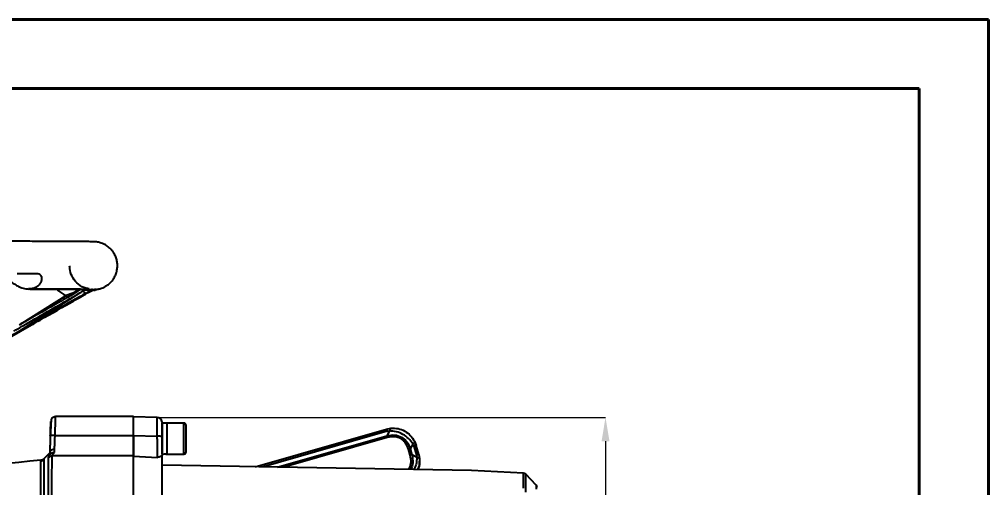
# Model space of a CAD drawing. Header units: millimetres. Extents: x 1852 to 4288, y 681 to 2404.
# Drawn here: x 3882.2 to 4288, y 2208.1 to 2404.1 of the extents above; entities that cross this region are included whole.
import ezdxf

# ---------------------------------------------------------------- set-up
doc = ezdxf.new("R2010")
doc.units = ezdxf.units.MM
for name, color, linetype, lineweight in [('AM_5', 3, 'Continuous', 25), ('AM_BOR', 7, 'Continuous', 50), ('粗实线', 7, 'Continuous', 40)]:
    doc.layers.add(name, color=color, linetype=linetype, lineweight=lineweight)
doc.styles.add('SLDTEXTSTYLE1', font='txt.shx', dxfattribs={"width": 0.7, "bigfont": 'gbcbig.shx'})
doc.dimstyles.new('SLDDIMSTYLE12$0', dxfattribs={"dimtxt": 12, "dimasz": 10, "dimexe": 0, "dimexo": 0.0625, "dimgap": 0.875, "dimtad": 1, "dimdec": 1, "dimlfac": 1.8, "dimrnd": 1e-09, "dimzin": 12, "dimdsep": 46, "dimtxsty": 'SLDTEXTSTYLE1', "dimcen": 0.09, "dimdle": 8.16, "dimclrd": 3, "dimclre": 3, "dimadec": 0, "dimazin": 3, "dimtfac": 1, "dimtdec": 1, "dimtofl": 0, "dimtmove": 0, "dimatfit": 3, "dimfxl": 0, "dimfrac": 2, "dimtolj": 1, "dimlwd": 5, "dimlwe": 5, "dimarcsym": 0})

# ---------------------------------------------------------------- blocks, each defined once
blk = doc.blocks.new('*D105')
at = {"layer": 'AM_5', "color": 3, "lineweight": 5, "transparency": 16777216}
blk.add_line((3940.03, 2237.5), (4127.59, 2237.5), dxfattribs=at)
at = {"layer": 'AM_5', "color": 3, "linetype": 'Continuous', "lineweight": 5, "transparency": 16777216}
for p, q in [((4127.59, 2227.5), (4127.59, 2020.07)), ((3940.03, 2010.07), (4127.59, 2010.07))]:
    blk.add_line(p, q, dxfattribs=at)
at = {"layer": 'AM_5', "color": 3, "transparency": 16777216}
for points in [[(4125.93, 2227.5), (4129.26, 2227.5), (4127.59, 2237.5)], [(4125.93, 2020.07), (4129.26, 2020.07), (4127.59, 2010.07)]]:
    blk.add_solid(points, dxfattribs=at)
at = {"layer": 'Defpoints', "color": 0, "transparency": 16777216}
for p in [(3939.97, 2237.5), (3939.96, 2010.07), (4127.59, 2010.07)]:
    blk.add_point(p, dxfattribs=at)
at = {"layer": 'AM_5', "color": 0, "transparency": 16777216, "insert": (4120.72, 2123.79), "char_height": 12, "attachment_point": 5, "rotation": 90, "style": 'SLDTEXTSTYLE1'}
blk.add_mtext('\\A1;230', dxfattribs=at)
blk = doc.blocks.new('rA3')
at = {"layer": '粗实线'}
for p, q in [((753.384, 421.26), (333.384, 421.26)), ((753.384, 124.26), (753.384, 421.26)), ((748.384, 416.26), (358.384, 416.26)), ((748.384, 129.26), (748.384, 416.26))]:
    blk.add_line(p, q, dxfattribs=at)

msp = doc.modelspace()

# ---------------------------------------------------------------- linework, layer by layer
at = {"color": 7, "linetype": 'Continuous', "lineweight": 25}
for p, q in [((3882.229, 2276.277), (3901.755, 2288.574)), ((3907.36, 2289.484), (3882.252, 2273.575)), ((3886.037, 2291.292), (3886.554, 2291.215)), ((3887.906, 2291.286), (3886.037, 2291.292)), ((3909.174, 2291.188), (3908.727, 2290.837)), ((3908.727, 2290.837), (3910.591, 2290.82)), ((3909.174, 2291.188), (3911.213, 2291.17)), ((3910.453, 2290.821), (3909.323, 2290.566)), ((3911.213, 2291.17), (3910.591, 2290.82)), ((3910.591, 2290.82), (3910.632, 2290.869)), ((3911.242, 2290.999), (3910.624, 2290.86)), ((3910.645, 2290.847), (3911.211, 2291.162)), ((3912.691, 2291.133), (3912.492, 2291.164)), ((3913.889, 2291.131), (3913.367, 2290.78)), ((3913.367, 2290.78), (3913.892, 2290.763)), ((3913.889, 2291.131), (3914.463, 2291.112)), ((3914.463, 2291.112), (3913.892, 2290.763)), ((3869.05, 2265.824), (3887.35, 2276.2)), ((3929.931, 2237.788), (3897.39, 2237.788)), ((3939.966, 2237.503), (3929.931, 2237.679)), ((3939.966, 2229.609), (3939.966, 2237.503)), ((3944.031, 2235.023), (3941.931, 2235.023)), ((3941.931, 2222.143), (3941.931, 2235.023)), ((3951.031, 2235.083), (3944.031, 2235.083)), ((3944.031, 2222.083), (3944.031, 2235.083)), ((3944.031, 2222.258), (3944.031, 2235)), ((3951.031, 2222.083), (3951.031, 2235.083)), ((3980.98, 2216.847), (4035.937, 2232.605)), ((4036.213, 2231.65), (3984.379, 2216.787)), ((4035.937, 2232.605), (4037.744, 2232.947)), ((4037.116, 2231.821), (4036.009, 2229.828)), ((4036.213, 2231.65), (4037.116, 2231.821)), ((3895.246, 2229.783), (3895.178, 2229.741)), ((3897.176, 2229.924), (3929.931, 2229.923)), ((3929.931, 2229.859), (3939.966, 2229.609)), ((3990.177, 2216.686), (4036.009, 2229.828)), ((4036.229, 2229.059), (3992.91, 2216.638)), ((4047.639, 2227.462), (4048.306, 2225.748)), ((3896.931, 2222.763), (3896.931, 2224.073)), ((4045.851, 2221.624), (4045.135, 2224.123)), ((4045.904, 2224.342), (4047.011, 2226.336)), ((4046.62, 2221.843), (4045.904, 2224.342)), ((4047.011, 2226.336), (4047.345, 2225.479)), ((4047.345, 2225.479), (4048.448, 2221.634)), ((4049.409, 2221.903), (4048.306, 2225.748)), ((3894.931, 2222.663), (3892.427, 2220.157)), ((3894.931, 2222.069), (3894.931, 2222.686)), ((3929.931, 2221.332), (3895.885, 2221.333)), ((3929.931, 2221.208), (3940.036, 2220.691)), ((3944.031, 2222.083), (3951.031, 2222.083)), ((4048.619, 2220.731), (4046.62, 2221.843)), ((4048.448, 2221.634), (4048.619, 2220.731)), ((4049.409, 2221.903), (4049.751, 2220.097)), ((4071.457, 2215.267), (3941.931, 2217.528)), ((4049.796, 2219.141), (4049.796, 2219.147)), ((4093.186, 2214.128), (4071.457, 2215.267)), ((4098.519, 2209.106), (4094.195, 2213.663))]:
    msp.add_line(p, q, dxfattribs=at)
at = {"color": 7, "linetype": 'Continuous', "lineweight": 25, "flags": 128}
for points in [[(3881.37, 2297.693), (3882.483, 2297.69), (3883.582, 2297.687), (3884.668, 2297.684), (3885.741, 2297.681), (3886.8, 2297.678), (3887.845, 2297.676), (3888.877, 2297.673), (3889.895, 2297.67)], [(4093.186, 2207.893), (4093.186, 2209.783), (4093.186, 2211.339), (4093.186, 2212.556), (4093.186, 2213.428), (4093.186, 2213.953), (4093.186, 2214.128)], [(4094.195, 2206.125), (4094.195, 2208.244), (4094.195, 2210.023), (4094.195, 2211.455), (4094.195, 2212.534), (4094.195, 2213.256), (4094.195, 2213.617), (4094.195, 2213.663)], [(4098.519, 2209.106), (4098.519, 2208.927), (4098.519, 2208.389), (4098.519, 2207.495)]]:
    msp.add_lwpolyline(points, dxfattribs=at)
at = {"color": 7, "linetype": 'Continuous', "lineweight": 25}
for centre, radius, start, end in [((3915.854, 2297.337), 16.6, 211.86232, 215.57834), ((3920.658, 2297.74), 13.797, 211.76479, 217.59759), ((3939.931, 2235.504), 2, 359.99969, 88.99969), ((3951.031, 2234.083), 1, 359.99969, 89.99969), ((3940.447, 2224.28), 5.35, 73.89589, 95.15802), ((3954.041, 1565.694), 656.897, 95.489386, 101.924805), ((3891.011, 2221.569), 2, 275.4893, 315.06662), ((3951.031, 2223.083), 1, 269.99969, 359.99969), ((4093.107, 2212.63), 1.5, 43.49969, 86.99969), ((4097.431, 2208.074), 1.5, 359.99969, 43.49969)]:
    msp.add_arc(centre, radius, start, end, dxfattribs=at)
for centre, start_param, end_param in [((3941.931, 2228.583), 4.712389, 4.9017857), ((3944.031, 2228.583), 4.6181163, 4.712389)]:
    msp.add_ellipse(centre, major_axis=(11.154, 0), ratio=0.5773503, start_param=start_param, end_param=end_param, dxfattribs=at)
for points, knots in [([(3914.405, 2291.077), (3914.46, 2291.083), (3914.601, 2291.098), (3914.983, 2291.155), (3915.55, 2291.268), (3916.272, 2291.461), (3917.185, 2291.788), (3918.31, 2292.335), (3919.568, 2293.183), (3920.796, 2294.345), (3921.847, 2295.761), (3922.64, 2297.356), (3923.14, 2299.07), (3923.328, 2300.846), (3923.199, 2302.628), (3922.757, 2304.359), (3922.015, 2305.985), (3920.998, 2307.453), (3919.738, 2308.716), (3918.373, 2309.669), (3917.114, 2310.276), (3916.117, 2310.617), (3915.359, 2310.804), (3914.778, 2310.908), (3914.333, 2310.964), (3913.966, 2310.998), (3913.552, 2311.023), (3913.162, 2311.036), (3912.573, 2311.05), (3911.788, 2311.063), (3910.855, 2311.075), (3909.669, 2311.088), (3908.285, 2311.1), (3906.622, 2311.113), (3904.688, 2311.126), (3902.485, 2311.139), (3900.019, 2311.152), (3897.293, 2311.164), (3894.313, 2311.177), (3891.084, 2311.189), (3887.612, 2311.201), (3883.904, 2311.213), (3879.965, 2311.224), (3875.804, 2311.235), (3871.427, 2311.246), (3866.843, 2311.256), (3862.059, 2311.266), (3857.086, 2311.276), (3851.931, 2311.285), (3846.604, 2311.293), (3841.116, 2311.301), (3835.477, 2311.309), (3829.698, 2311.316), (3823.79, 2311.323), (3817.767, 2311.329), (3811.642, 2311.334), (3805.43, 2311.339), (3799.15, 2311.344), (3792.825, 2311.347), (3786.492, 2311.351), (3780.216, 2311.353), (3774.165, 2311.355), (3768.719, 2311.357), (3763.943, 2311.357), (3758.814, 2311.358), (3755.179, 2311.358), (3752.931, 2311.358)], [0, 0, 0, 0, 0.0017465, 0.0044658, 0.0070078, 0.0098268, 0.0132699, 0.01777, 0.0233681, 0.0295284, 0.0358372, 0.0421771, 0.0485239, 0.0548725, 0.0612218, 0.0675716, 0.0739223, 0.080274, 0.0866264, 0.0929737, 0.0980915, 0.1017275, 0.1047111, 0.1075398, 0.110673, 0.1150505, 0.1222946, 0.1411051, 0.1636746, 0.1818588, 0.204115, 0.2240384, 0.2453355, 0.2673737, 0.2899055, 0.3127692, 0.3358643, 0.359126, 0.3825109, 0.405989, 0.4295389, 0.4531449, 0.4767954, 0.5004811, 0.5241948, 0.5479305, 0.5716831, 0.5954484, 0.619222, 0.6430003, 0.666779, 0.690554, 0.7143201, 0.7380713, 0.7617997, 0.7854945, 0.8091398, 0.8327115, 0.8561692, 0.8794397, 0.9023738, 0.9246109, 0.9449865, 0.9610624, 0.975932, 1, 1, 1, 1]), ([(3911.395, 2291.339), (3910.92, 2291.393), (3909.305, 2291.576), (3906.869, 2293.105), (3904.566, 2295.679), (3903.42, 2298.508), (3903.306, 2300.317), (3903.264, 2300.975)], [0, 0, 0, 0, 0.1056169, 0.3587267, 0.6111527, 0.8584905, 1, 1, 1, 1]), ([(3889.895, 2297.67), (3890.24, 2297.599), (3890.933, 2297.456), (3891.502, 2296.481), (3891.605, 2295.282), (3891.243, 2294.048), (3890.483, 2292.918), (3889.403, 2292.03), (3888.066, 2291.404), (3887.066, 2291.279), (3886.554, 2291.215)], [0, 0, 0, 0, 0.1246272, 0.2497104, 0.374925, 0.4997457, 0.6192737, 0.7500197, 0.8719212, 1, 1, 1, 1]), ([(3877.857, 2294.891), (3877.906, 2294.861), (3878.07, 2294.763), (3878.57, 2294.426), (3879.336, 2293.874), (3880.427, 2293.113), (3881.927, 2292.23), (3883.905, 2291.402), (3885.381, 2291.275), (3886.182, 2291.205)], [0, 0, 0, 0, 0.0359342, 0.1176904, 0.2156757, 0.3473896, 0.5215507, 0.740469, 1, 1, 1, 1]), ([(3879.839, 2273.612), (3881.022, 2274.291), (3886.936, 2277.689), (3896.049, 2282.938), (3903.944, 2287.51), (3907.138, 2289.359)], [0, 0, 0, 0, 0.1295721, 0.6478768, 1, 1, 1, 1]), ([(3909.726, 2289.322), (3908.537, 2288.642), (3902.592, 2285.241), (3893.431, 2279.99), (3885.473, 2275.424), (3882.252, 2273.575)], [0, 0, 0, 0, 0.1295185, 0.6476203, 1, 1, 1, 1]), ([(3886.358, 2291.208), (3886.247, 2291.219), (3886.113, 2291.232), (3886.048, 2291.284), (3886.037, 2291.292)], [0, 0, 0, 0, 0.8385203, 1, 1, 1, 1]), ([(3907.806, 2291.106), (3906.874, 2291.113), (3905.005, 2291.127), (3901.693, 2291.145), (3898.215, 2291.163), (3894.636, 2291.178), (3890.721, 2291.193), (3887.813, 2291.203), (3886.358, 2291.208)], [0, 0, 0, 0, 0.1923729, 0.3854946, 0.5383615, 0.6912284, 0.8456142, 1, 1, 1, 1]), ([(3886.554, 2291.215), (3888.851, 2291.208), (3893.467, 2291.192), (3899.27, 2291.166), (3904.301, 2291.14), (3906.8, 2291.122), (3908.056, 2291.113)], [0, 0, 0, 0, 0.2462727, 0.4950304, 0.7462729, 1, 1, 1, 1]), ([(3897.923, 2291.161), (3898.074, 2290.987), (3899.096, 2289.814), (3900.532, 2289.144), (3901.755, 2288.574)], [0, 0, 0, 0, 0.1477972, 1, 1, 1, 1]), ([(3901.755, 2288.574), (3901.755, 2288.574), (3901.756, 2288.575), (3901.761, 2288.577), (3901.778, 2288.584), (3902.853, 2288.997), (3904.91, 2289.82), (3906.734, 2290.602), (3907.642, 2290.991)], [0, 0, 0, 0, 0.0000729, 0.0006459, 0.0022521, 0.0083598, 0.5064763, 1, 1, 1, 1]), ([(3907.642, 2290.992), (3906.762, 2290.396), (3905.188, 2289.33), (3903.219, 2288.183), (3902.352, 2287.678)], [0, 0, 0, 0, 0.55969458, 1, 1, 1, 1]), ([(3907.138, 2289.359), (3907.704, 2289.681), (3908.603, 2290.19), (3909.488, 2290.655), (3909.816, 2290.827)], [0, 0, 0, 0, 0.6303803, 1, 1, 1, 1]), ([(3907.297, 2287.607), (3908.188, 2288.115), (3910.2, 2289.262), (3912.099, 2290.322), (3913.158, 2290.914)], [0, 0, 0, 0, 0.4426348, 1, 1, 1, 1]), ([(3908.056, 2291.113), (3908.217, 2291.121), (3908.485, 2291.135), (3908.833, 2291.165), (3909.055, 2291.184), (3909.142, 2291.188), (3909.17, 2291.188), (3909.173, 2291.188)], [0, 0, 0, 0, 0.3360223, 0.5579813, 0.7819403, 0.9725676, 1, 1, 1, 1]), ([(3908.056, 2291.113), (3908.158, 2291.056), (3908.413, 2290.916), (3908.619, 2290.845), (3908.706, 2290.839), (3908.727, 2290.837)], [0, 0, 0, 0, 0.33920621, 0.83862702, 1, 1, 1, 1]), ([(3912.655, 2291.05), (3911.972, 2290.638), (3911.046, 2290.081), (3910.001, 2289.48), (3909.726, 2289.322)], [0, 0, 0, 0, 0.73735145, 1, 1, 1, 1]), ([(3911.071, 2291.084), (3911.367, 2291.08), (3912.149, 2291.071), (3912.613, 2291.062), (3912.902, 2291.056)], [0, 0, 0, 0, 0.3779572, 1, 1, 1, 1]), ([(3911.213, 2291.17), (3911.23, 2291.169), (3911.256, 2291.167), (3911.204, 2291.158), (3911.186, 2291.154)], [0, 0, 0, 0, 0.6647465, 1, 1, 1, 1]), ([(3912.902, 2291.056), (3913.034, 2291.063), (3913.299, 2291.076), (3913.62, 2291.106), (3913.812, 2291.126), (3913.873, 2291.131), (3913.886, 2291.131), (3913.889, 2291.131)], [0, 0, 0, 0, 0.2814646, 0.5659598, 0.7573018, 0.9482948, 1, 1, 1, 1]), ([(3912.902, 2291.056), (3913.017, 2290.978), (3913.258, 2290.815), (3913.329, 2290.792), (3913.367, 2290.78)], [0, 0, 0, 0, 0.4773597, 1, 1, 1, 1]), ([(3902.352, 2287.678), (3901.159, 2287.004), (3895.19, 2283.631), (3888.484, 2279.829), (3882.978, 2276.702), (3882.229, 2276.277)], [0, 0, 0, 0, 0.1776255, 0.8881599, 1, 1, 1, 1]), ([(3887.35, 2276.2), (3888.533, 2276.875), (3894.449, 2280.253), (3901.1, 2284.056), (3906.554, 2287.181), (3907.297, 2287.607)], [0, 0, 0, 0, 0.1775689, 0.8878728, 1, 1, 1, 1]), ([(3882.252, 2273.575), (3873.559, 2268.585), (3856.172, 2258.605), (3838.775, 2248.643), (3830.077, 2243.662)], [0, 0, 0, 0, 0.49999991, 1, 1, 1, 1]), ([(3895.555, 2236.583), (3895.539, 2236.457), (3895.507, 2236.207), (3895.423, 2234.636), (3895.322, 2232.438), (3895.248, 2230.666), (3895.211, 2229.785)], [0, 0, 0, 0, 0.254696, 0.5062842, 0.7546307, 1, 1, 1, 1]), ([(3895.279, 2232.626), (3895.289, 2232.895), (3895.325, 2233.939), (3895.36, 2234.936), (3895.387, 2235.709), (3895.389, 2235.781), (3895.391, 2235.823)], [0, 0, 0, 0, 0.1366129, 0.5304212, 0.7239462, 1, 1, 1, 1]), ([(3897.469, 2237.786), (3897.281, 2237.778), (3896.89, 2237.762), (3896.334, 2237.519), (3895.848, 2237.124), (3895.651, 2236.758), (3895.553, 2236.577)], [0, 0, 0, 0, 0.2333499, 0.484891, 0.744508, 1, 1, 1, 1]), ([(3897.176, 2229.924), (3897.193, 2230.523), (3897.223, 2231.663), (3897.274, 2233.555), (3897.315, 2235.032), (3897.344, 2236.092), (3897.361, 2236.699), (3897.381, 2237.44), (3897.395, 2237.953), (3897.39, 2237.765), (3897.39, 2237.753)], [0, 0, 0, 0, 0.1406686, 0.2673929, 0.4783479, 0.5663563, 0.6529404, 0.7381007, 0.9838874, 1, 1, 1, 1]), ([(3929.931, 2229.923), (3929.931, 2230.986), (3929.931, 2233.112), (3929.931, 2235.681), (3929.931, 2237.449), (3929.931, 2237.673), (3929.931, 2237.784)], [0, 0, 0, 0, 0.25036608, 0.50073216, 0.75109823, 1, 1, 1, 1]), ([(3895.178, 2229.711), (3895.203, 2230.452), (3895.24, 2231.506), (3895.27, 2232.37), (3895.279, 2232.626)], [0, 0, 0, 0, 0.7030079, 1, 1, 1, 1]), ([(3952.031, 2228.583), (3952.031, 2229.275), (3952.031, 2230.339), (3952.031, 2231.619), (3952.031, 2232.501), (3952.031, 2233.21), (3952.031, 2233.896), (3952.031, 2234.009), (3952.031, 2234.083)], [0, 0, 0, 0, 0.2394568, 0.3683607, 0.5, 0.6316393, 0.7605432, 1, 1, 1, 1]), ([(4037.744, 2232.947), (4037.617, 2232.888), (4037.362, 2232.77), (4037.199, 2232.139), (4037.116, 2231.821)], [0, 0, 0, 0, 0.49686743, 1, 1, 1, 1]), ([(4047.011, 2226.336), (4046.439, 2227.137), (4045.312, 2228.714), (4042.828, 2230.475), (4040.024, 2231.643), (4038.092, 2231.761), (4037.116, 2231.821)], [0, 0, 0, 0, 0.25415722, 0.50001427, 0.74762575, 1, 1, 1, 1]), ([(4037.744, 2232.947), (4038.766, 2232.955), (4040.774, 2232.97), (4043.605, 2231.853), (4046.053, 2230.044), (4047.104, 2228.332), (4047.639, 2227.462)], [0, 0, 0, 0, 0.2543758, 0.4999836, 0.7457388, 1, 1, 1, 1]), ([(3895.178, 2229.741), (3895.159, 2229.219), (3895.124, 2228.204), (3895.074, 2226.781), (3895.006, 2224.835), (3894.963, 2223.589), (3894.932, 2222.703)], [0, 0, 0, 0, 0.1983107, 0.386023, 0.5632417, 1, 1, 1, 1]), ([(3897.176, 2229.924), (3896.926, 2229.929), (3896.54, 2229.937), (3896.076, 2229.922), (3895.755, 2229.9), (3895.5, 2229.869), (3895.296, 2229.831), (3895.262, 2229.799), (3895.246, 2229.783)], [0, 0, 0, 0, 0.2702959, 0.4157421, 0.5642569, 0.7127719, 0.8582187, 1, 1, 1, 1]), ([(3896.931, 2224.073), (3896.963, 2224.822), (3897.014, 2226.019), (3897.099, 2228.073), (3897.15, 2229.286), (3897.176, 2229.924)], [0, 0, 0, 0, 0.442556, 0.7070771, 1, 1, 1, 1]), ([(3929.931, 2221.208), (3929.931, 2221.489), (3929.931, 2222.05), (3929.931, 2224.069), (3929.931, 2226.718), (3929.931, 2228.811), (3929.931, 2229.859)], [0, 0, 0, 0, 0.2500466, 0.4994486, 0.7493959, 1, 1, 1, 1]), ([(3940.036, 2220.691), (3940.035, 2220.966), (3940.034, 2221.336), (3940.029, 2222.291), (3940.024, 2222.97), (3940.019, 2223.785), (3940.009, 2224.803), (3939.996, 2226.115), (3939.983, 2227.744), (3939.972, 2228.968), (3939.966, 2229.609)], [0, 0, 0, 0, 0.24428957, 0.32903605, 0.41448985, 0.50012501, 0.59799237, 0.71577027, 0.85107242, 1, 1, 1, 1]), ([(3941.931, 2229.42), (3941.931, 2228.661), (3941.931, 2227.146), (3941.931, 2225.017), (3941.931, 2223.06), (3941.931, 2221.996), (3941.931, 2221.462)], [0, 0, 0, 0, 0.2507669, 0.5000113, 0.749245, 1, 1, 1, 1]), ([(3952.031, 2223.083), (3952.031, 2223.156), (3952.031, 2223.269), (3952.031, 2223.955), (3952.031, 2224.665), (3952.031, 2225.546), (3952.031, 2226.826), (3952.031, 2227.891), (3952.031, 2228.583)], [0, 0, 0, 0, 0.2394568, 0.3683607, 0.5, 0.6316393, 0.7605432, 1, 1, 1, 1]), ([(4036.009, 2229.828), (4037.129, 2230.01), (4039.214, 2230.349), (4042.207, 2229.375), (4044.636, 2227.356), (4045.46, 2225.399), (4045.904, 2224.342)], [0, 0, 0, 0, 0.2680966, 0.4988227, 0.7294637, 1, 1, 1, 1]), ([(4045.135, 2224.123), (4044.757, 2225.102), (4044.219, 2226.5), (4042.885, 2227.896), (4041.809, 2228.651), (4040.596, 2229.159), (4038.712, 2229.541), (4037.25, 2229.257), (4036.229, 2229.059)], [0, 0, 0, 0, 0.2715623, 0.3875926, 0.5011305, 0.6146375, 0.7308194, 1, 1, 1, 1]), ([(4047.639, 2227.462), (4047.655, 2227.323), (4047.688, 2227.045), (4047.237, 2226.572), (4047.011, 2226.336)], [0, 0, 0, 0, 0.5000023, 1, 1, 1, 1]), ([(3896.931, 2224.073), (3896.786, 2224.069), (3896.498, 2224.059), (3896.072, 2223.957), (3895.687, 2223.793), (3895.373, 2223.574), (3895.14, 2223.322), (3894.975, 2223.031), (3894.946, 2222.816), (3894.932, 2222.703)], [0, 0, 0, 0, 0.14037969, 0.27934696, 0.43421745, 0.57550646, 0.70514845, 0.84665009, 1, 1, 1, 1]), ([(3891.182, 2027.932), (3891.182, 2028.021), (3891.182, 2028.202), (3891.182, 2029.548), (3891.182, 2031.714), (3891.183, 2034.795), (3891.183, 2038.779), (3891.183, 2042.487), (3891.184, 2045.331), (3891.184, 2046.963), (3891.184, 2048.666), (3891.184, 2050.44), (3891.184, 2052.285), (3891.185, 2054.199), (3891.185, 2057.085), (3891.185, 2061.259), (3891.186, 2067.124), (3891.187, 2073.988), (3891.188, 2080.933), (3891.189, 2087.706), (3891.189, 2094.076), (3891.19, 2100.925), (3891.191, 2108.238), (3891.191, 2115.984), (3891.192, 2123.999), (3891.193, 2132.004), (3891.194, 2139.719), (3891.194, 2147.004), (3891.195, 2153.83), (3891.195, 2160.182), (3891.196, 2166.267), (3891.197, 2172.038), (3891.197, 2177.451), (3891.198, 2181.31), (3891.198, 2183.865), (3891.198, 2185.311), (3891.199, 2186.697), (3891.199, 2188.025), (3891.199, 2189.296), (3891.199, 2190.512), (3891.2, 2193.629), (3891.2, 2198.353), (3891.201, 2204.078), (3891.201, 2208.922), (3891.201, 2212.867), (3891.202, 2215.913), (3891.202, 2218.044), (3891.202, 2219.354), (3891.202, 2219.504), (3891.202, 2219.578)], [0, 0, 0, 0, 0.0296529, 0.0597596, 0.0903203, 0.121335, 0.1528036, 0.1847262, 0.1939339, 0.2031788, 0.2124607, 0.2217798, 0.231136, 0.2405293, 0.2499597, 0.2723294, 0.297237, 0.3246821, 0.3546643, 0.3760668, 0.3985975, 0.4222564, 0.4470433, 0.4729582, 0.5000012, 0.5269362, 0.5527631, 0.5774817, 0.6010919, 0.6235936, 0.6449867, 0.6676297, 0.6888821, 0.7087436, 0.7151195, 0.7213375, 0.7273978, 0.7333003, 0.739045, 0.7446319, 0.750061, 0.7827354, 0.8150007, 0.8468569, 0.878304, 0.9093419, 0.9399706, 0.97019, 1, 1, 1, 1]), ([(3892.433, 2219.712), (3892.254, 2219.561), (3891.895, 2219.259), (3891.433, 2219.173), (3891.202, 2219.13)], [0, 0, 0, 0, 0.4999289, 1, 1, 1, 1]), ([(3892.427, 2219.702), (3892.427, 2219.313), (3892.427, 2218.533), (3892.426, 2216.205), (3892.426, 2213.048), (3892.426, 2209.014), (3892.425, 2204.164), (3892.425, 2198.539), (3892.424, 2192.195), (3892.423, 2185.192), (3892.423, 2177.597), (3892.422, 2169.485), (3892.421, 2160.932), (3892.42, 2152.022), (3892.419, 2142.839), (3892.418, 2133.473), (3892.417, 2124.013), (3892.417, 2114.551), (3892.416, 2105.177), (3892.415, 2095.983), (3892.414, 2087.055), (3892.413, 2078.481), (3892.412, 2070.342), (3892.412, 2062.718), (3892.411, 2055.681), (3892.41, 2049.299), (3892.41, 2043.634), (3892.409, 2038.739), (3892.409, 2034.664), (3892.409, 2031.442), (3892.408, 2029.126), (3892.408, 2027.654), (3892.408, 2027.455), (3892.408, 2027.355)], [0, 0, 0, 0, 0.0319997, 0.0642664, 0.0965331, 0.1287997, 0.1610664, 0.1933331, 0.2255998, 0.2578664, 0.2901331, 0.3223998, 0.3546665, 0.3869332, 0.4191998, 0.4514665, 0.4837332, 0.5159999, 0.5482665, 0.5805332, 0.6127999, 0.6450666, 0.6773332, 0.7095999, 0.7418666, 0.7741333, 0.8063999, 0.8386666, 0.8709333, 0.9032, 0.9354666, 0.9677333, 1, 1, 1, 1]), ([(3892.427, 2220.147), (3892.427, 2220.152), (3892.427, 2220.156), (3892.427, 2219.705), (3892.427, 2219.702)], [0, 0, 0, 0, 0.9916131, 1, 1, 1, 1]), ([(3894.436, 2141.018), (3894.437, 2143.754), (3894.439, 2149.129), (3894.442, 2156.843), (3894.445, 2164.075), (3894.448, 2170.796), (3894.451, 2176.998), (3894.454, 2183.556), (3894.457, 2190.214), (3894.46, 2196.684), (3894.463, 2202.123), (3894.465, 2206.622), (3894.467, 2210.282), (3894.468, 2213.206), (3894.47, 2215.499), (3894.47, 2217.417), (3894.471, 2218.918), (3894.471, 2220.03), (3894.47, 2220.537), (3894.47, 2220.755)], [0, 0, 0, 0, 0.069544, 0.1366662, 0.2013664, 0.2636441, 0.3234991, 0.380931, 0.462516, 0.5386511, 0.6093347, 0.6745656, 0.7343428, 0.7886652, 0.8375319, 0.880942, 0.9303299, 0.9700165, 1, 1, 1, 1]), ([(3894.47, 2220.755), (3894.511, 2220.917), (3894.596, 2221.258), (3895.118, 2221.957), (3895.392, 2222.323)], [0, 0, 0, 0, 0.4772622, 1, 1, 1, 1]), ([(3894.47, 2220.755), (3894.568, 2220.841), (3894.764, 2221.014), (3895.117, 2221.194), (3895.495, 2221.311), (3895.756, 2221.326), (3895.885, 2221.333)], [0, 0, 0, 0, 0.24911197, 0.50206826, 0.75396005, 1, 1, 1, 1]), ([(3895.391, 2222.323), (3895.336, 2222.275), (3895.204, 2222.159), (3895.039, 2222.047), (3894.945, 2222.017), (3894.935, 2222.054), (3894.931, 2222.069)], [0, 0, 0, 0, 0.1458908, 0.3468199, 0.7287309, 1, 1, 1, 1]), ([(3895.392, 2222.323), (3895.488, 2222.4), (3895.689, 2222.557), (3896.051, 2222.7), (3896.47, 2222.786), (3896.764, 2222.771), (3896.931, 2222.763)], [0, 0, 0, 0, 0.2395315, 0.4944886, 0.7142619, 1, 1, 1, 1]), ([(3895.85, 2141.12), (3895.852, 2144.077), (3895.854, 2149.925), (3895.858, 2158.35), (3895.861, 2166.33), (3895.864, 2174.609), (3895.868, 2182.972), (3895.871, 2191.145), (3895.874, 2198.31), (3895.877, 2204.47), (3895.879, 2209.643), (3895.881, 2213.873), (3895.883, 2217.191), (3895.884, 2219.724), (3895.885, 2220.804), (3895.885, 2221.333)], [0, 0, 0, 0, 0.0747451, 0.1478589, 0.2193413, 0.2891922, 0.3797685, 0.467446, 0.5522244, 0.6341035, 0.7130829, 0.7891626, 0.8623421, 0.9326213, 1, 1, 1, 1]), ([(3895.885, 2221.333), (3895.938, 2221.489), (3896.045, 2221.805), (3896.634, 2222.442), (3896.931, 2222.763)], [0, 0, 0, 0, 0.4963659, 1, 1, 1, 1]), ([(3929.931, 2208.676), (3929.931, 2208.763), (3929.931, 2210.48), (3929.931, 2213.195), (3929.931, 2216.705), (3929.931, 2219.441), (3929.931, 2220.619), (3929.931, 2221.208)], [0, 0, 0, 0, 0.0131855, 0.2598891, 0.5065928, 0.7532964, 1, 1, 1, 1]), ([(3941.931, 2221.462), (3941.785, 2221.342), (3941.493, 2221.1), (3940.523, 2220.828), (3940.036, 2220.691)], [0, 0, 0, 0, 0.4975573, 1, 1, 1, 1]), ([(4045.165, 2215.726), (4045.246, 2215.837), (4045.583, 2216.298), (4045.94, 2217.261), (4046.34, 2219.135), (4046.052, 2220.6), (4045.851, 2221.624)], [0, 0, 0, 0, 0.0674485, 0.27954515, 0.49659605, 1, 1, 1, 1]), ([(4046.62, 2221.843), (4046.777, 2220.742), (4047.067, 2218.695), (4046.619, 2216.461), (4045.99, 2215.718), (4045.984, 2215.712)], [0, 0, 0, 0, 0.535438, 0.9957755, 1, 1, 1, 1]), ([(4048.619, 2220.731), (4048.574, 2219.743), (4048.495, 2218.016), (4047.74, 2216.385), (4047.417, 2215.687)], [0, 0, 0, 0, 0.5719725, 1, 1, 1, 1]), ([(4049.751, 2220.097), (4049.691, 2220.225), (4049.57, 2220.482), (4048.937, 2220.648), (4048.619, 2220.731)], [0, 0, 0, 0, 0.4968676, 1, 1, 1, 1]), ([(4049.751, 2220.097), (4049.793, 2219.066), (4049.855, 2217.528), (4049.25, 2216.121), (4049.051, 2215.658)], [0, 0, 0, 0, 0.6705708, 1, 1, 1, 1]), ([(4049.054, 2215.658), (4049.258, 2216.118), (4049.751, 2217.225), (4049.717, 2218.437), (4049.697, 2219.147)], [0, 0, 0, 0, 0.4149051, 1, 1, 1, 1])]:
    msp.add_open_spline(points, degree=3, knots=knots, dxfattribs=at)
for points in [[(3929.931, 2229.859), (3929.931, 2230.913), (3929.931, 2233.02), (3929.931, 2235.574), (3929.931, 2237.338), (3929.931, 2237.565), (3929.931, 2237.679)], [(3941.931, 2235.504), (3941.931, 2235.415), (3941.931, 2235.237), (3941.931, 2233.857), (3941.931, 2231.866), (3941.931, 2230.235), (3941.931, 2229.42)], [(4035.937, 2232.605), (4035.95, 2232.563), (4035.974, 2232.478), (4036.133, 2231.926), (4036.213, 2231.65)], [(3929.931, 2229.923), (3929.931, 2228.883), (3929.931, 2226.802), (3929.931, 2224.172), (3929.931, 2222.166), (3929.931, 2221.61), (3929.931, 2221.332)], [(4036.229, 2229.059), (4036.208, 2229.134), (4036.165, 2229.282), (4036.105, 2229.492), (4036.051, 2229.682), (4036.023, 2229.779), (4036.009, 2229.828)], [(4045.904, 2224.342), (4045.855, 2224.329), (4045.758, 2224.301), (4045.568, 2224.247), (4045.358, 2224.187), (4045.209, 2224.144), (4045.135, 2224.123)], [(4048.306, 2225.748), (4048.263, 2225.737), (4048.177, 2225.715), (4047.622, 2225.558), (4047.345, 2225.479)], [(3929.93, 2141.12), (3929.93, 2144.414), (3929.931, 2151.003), (3929.931, 2160.555), (3929.931, 2169.738), (3929.931, 2178.441), (3929.931, 2186.578), (3929.931, 2194.063), (3929.931, 2200.818), (3929.931, 2206.773), (3929.931, 2211.871), (3929.931, 2216.036), (3929.931, 2219.315), (3929.931, 2220.66), (3929.931, 2221.332)], [(3941.93, 2134.577), (3941.93, 2138.229), (3941.93, 2145.532), (3941.931, 2156.176), (3941.931, 2166.419), (3941.931, 2176.119), (3941.931, 2185.159), (3941.931, 2193.421), (3941.931, 2200.802), (3941.931, 2207.207), (3941.931, 2212.562), (3941.931, 2216.77), (3941.931, 2219.89), (3941.931, 2220.938), (3941.931, 2221.462)], [(4046.62, 2221.843), (4046.572, 2221.829), (4046.475, 2221.802), (4046.285, 2221.748), (4046.074, 2221.687), (4045.926, 2221.645), (4045.851, 2221.624)], [(4049.409, 2221.903), (4049.366, 2221.892), (4049.279, 2221.87), (4048.725, 2221.713), (4048.448, 2221.634)]]:
    msp.add_open_spline(points, degree=3, dxfattribs=at)

# ---------------------------------------------------------------- block references
at = {"layer": 'AM_BOR', "xscale": 5.80078125, "yscale": 5.80078125, "zscale": 5.80078125}
msp.add_blockref('rA3', (-82.259, -39.496), dxfattribs=at)

# ---------------------------------------------------------------- dimensions: what is measured, and where the dimension line sits
at = {"layer": 'AM_5'}
dim = msp.add_linear_dim(base=(4127.592, 2010.073), p1=(3939.966, 2237.503), p2=(3939.965, 2010.073), angle=90, text='230', dimstyle='SLDDIMSTYLE12$0', override={"dimlfac": 1, "dimpost": ''}, dxfattribs=at)
dim.commit()
dim.dimension.update_dxf_attribs({"geometry": '*D105', "text_midpoint": (4120.717, 2123.788)})

doc.saveas('drawing.dxf')
